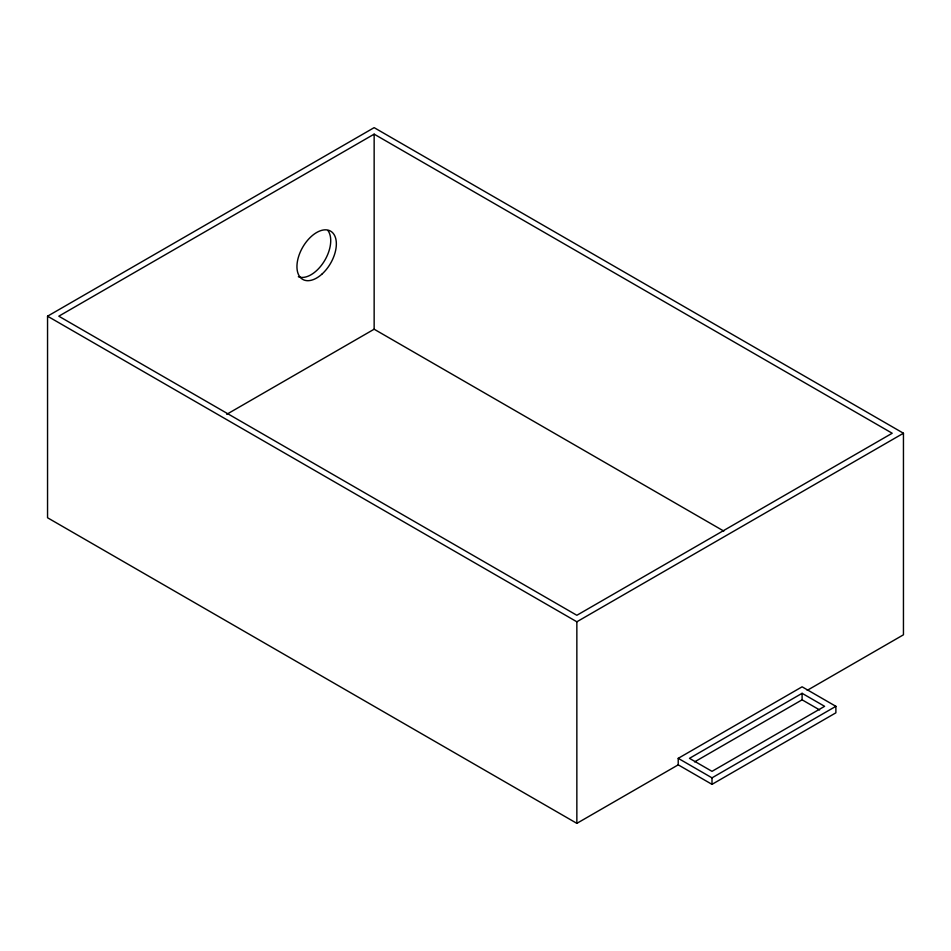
<?xml version="1.0" encoding="UTF-8"?>
<svg xmlns="http://www.w3.org/2000/svg" width="951" height="951" viewBox="0 0 951 951"><rect width="100%" height="100%" fill="white"/><g stroke="black" fill="none" stroke-linecap="round" stroke-linejoin="round"><path stroke-width="1.43" d="M678.218 764.842L678.218 758.339L802.097 686.812L835.881 706.32L835.881 712.822L712.002 784.349L678.218 764.842L576.853 823.352L47.55 517.76L47.55 316.196L374.147 127.648L903.45 433.24L903.45 634.804L807.221 690.355M374.147 134.15L58.807 316.196L576.853 615.285L892.193 433.24L374.147 134.15L374.147 329.212L723.794 531.074M226.73 414.315L374.147 329.212M47.55 316.196L576.853 621.788L903.45 433.24M802.097 693.315L689.475 758.339L712.002 771.344L824.612 706.32L802.097 693.315L802.097 699.817L694.599 761.882M678.218 758.339L712.002 777.847L835.881 706.32M802.097 699.817L819.607 709.933M712.002 777.847L712.002 784.349M576.853 621.788L576.853 823.352M328.095 230.772A27.876 16.096 -60 0 1 323.685 262.131A27.876 16.096 -60 0 1 298.352 276.753M321.759 274.292A27.876 16.096 -60 0 0 330.591 231.129A27.876 16.096 -60 0 0 297.615 260.36A27.876 16.096 -60 0 0 321.759 274.292"/></g></svg>
